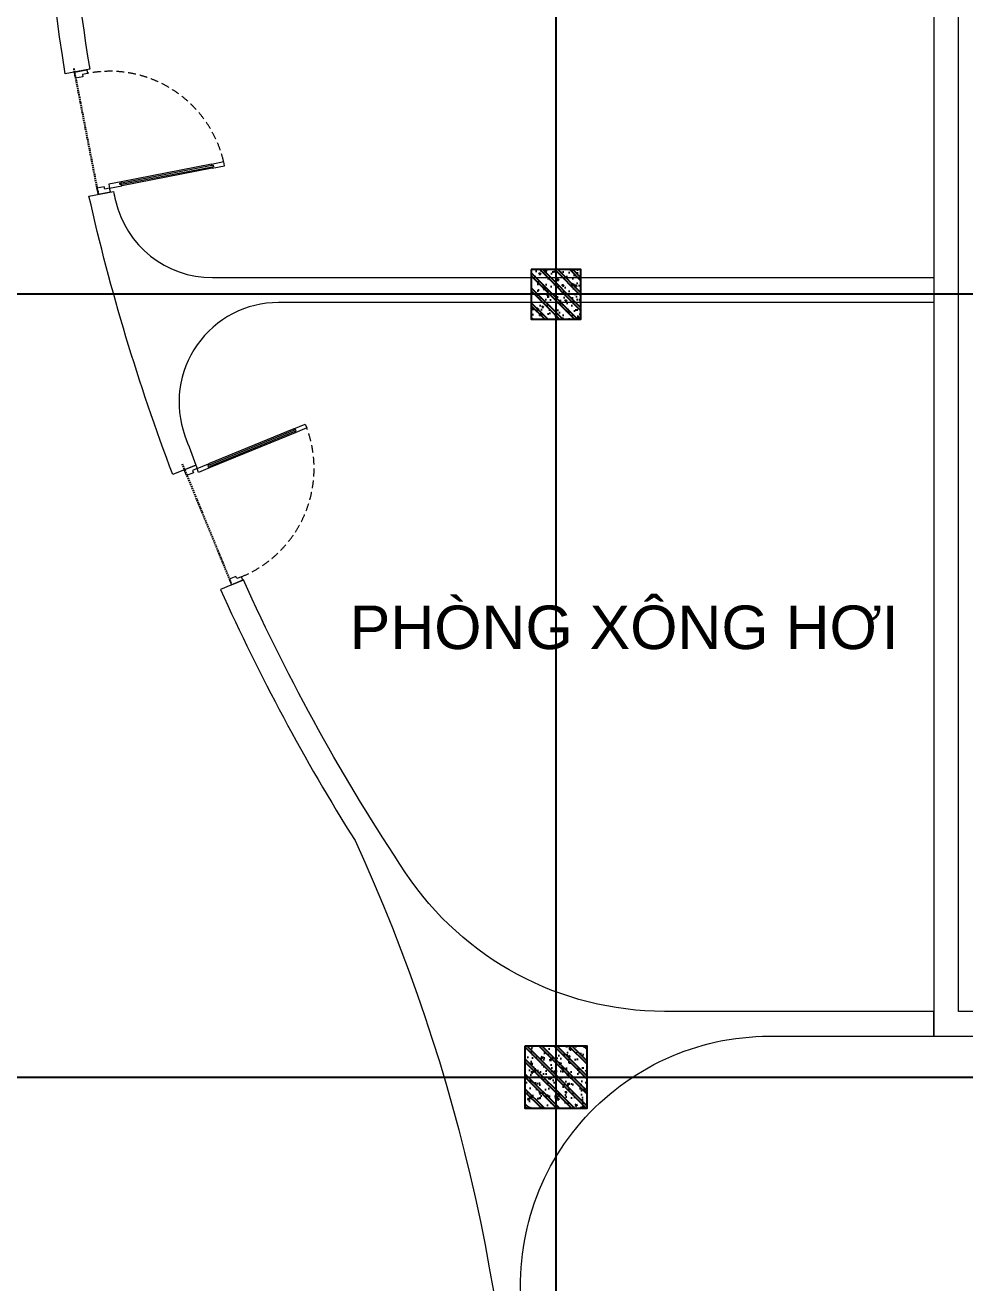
# Model space of a CAD drawing. Header units: millimetres. Extents: x -1030105 to 906887, y -616134 to 1220667.
# Drawn here: x -61758 to -54204, y 528141 to 538255 of the extents above; entities that cross this region are included whole.
import ezdxf
from ezdxf.enums import TextEntityAlignment as Align

# ---------------------------------------------------------------- set-up
doc = ezdxf.new("R2010")
doc.units = ezdxf.units.MM
doc.header["$MEASUREMENT"] = 0
for name, pattern in [('CENTER', [2, 1.25, -0.25, 0.25, -0.25]), ('DASH', [0.35, 0.25, -0.1]), ('HIDDEN', [9.524999999999999, 6.35, -3.175])]:
    doc.linetypes.add(name, pattern=pattern)
for name, color, linetype in [('A-Column', 4, 'Continuous'), ('A-Furniture', 143, 'Continuous'), ('A-Note', 7, 'Continuous'), ('XR-BC-zColumn$0$LBC - BEACH CLUB - 240809 DG Rev$0$DA-WALL-PATT', 8, 'Continuous')]:
    doc.layers.add(name, color=color, linetype=linetype)
doc.layers.add('A-Door', color=33, linetype='Continuous', lineweight=9)
doc.layers.add('A-Wall', color=6, linetype='Continuous', lineweight=9)
doc.styles.add('Arial_Bold', font='arialbd.ttf')
doc.styles.get("Standard").update_dxf_attribs({"font": 'arial.ttf'})
pattern_1 = [(49.99999999999999, (0, 0), (143.4520365201507, -12.55042699651902), [15, -165]), (355, (0, 0), (-27.7502667226, 150.4384267400024), [12, -132]), (100.4514, (11.954336, -1.045868), (115.7018763428043, 137.8879084121907), [12.748038, -140.2284224]), (46.18420000000001, (0, 40), (213.4482097251289, -33.10380286580362), [22.5, -247.5]), (96.6356, (17.787349, 37.2413386), (186.9325411097407, 194.8235741800883), [19.1220576, -210.3426]), (351.1842, (0, 40), (186.9323890267254, 194.8237201850649), [18, -198]), (21, (20, 30), (119.3814104236923, -80.52377813306776), [15, -165]), (326.0000000000001, (20, 30), (48.66306638431634, 145.0300090093706), [12, -132]), (71.4514, (29.9484466, 23.2896788), (168.044525716298, 64.50609934199048), [12.748038, -140.2284224]), (37.50000000000001, (0, 0), (2.431971063458134, 66.5787707662623), [0, -130.4, 0, -134, 0, -132.5]), (7.499999999999999, (0, 0), (52.61390748842972, 78.88234237647205), [0, -76.39999999999999, 0, -127.4, 0, -50.5]), (327.5, (-44.6, 0), (106.7644872344818, -4.510974346875951), [0, -50, 0, -156, 0, -207]), (317.5, (-64.6, 0), (116.6372338684772, 20.02099646646354), [0, -65, 0, -103.6, 0, -147]), (45, (0, 0), (-60.10407640085654, 60.10407640085654), []), (45, (0, 24.5), (-60.10407640085654, 60.10407640085654), [])]

# ---------------------------------------------------------------- blocks, each defined once
blk = doc.blocks.new('FUR')
at = {"layer": 'A-Furniture', "color": 8, "linetype": 'DASH', "ltscale": 50}
for p, q in [((-16671.33269047307, 14610.18809350894), (-16474.55105982127, 13598.22899858933)), ((-15800.5444328365, 11432.04790947621), (-15407.08294984483, 10473.53852698067))]:
    blk.add_line(p, q, dxfattribs=at)
blk = doc.blocks.new('*U1453')
at = {"color": 8}
for p, q in [((-62.68943999952956, 940.0005611120741), (-62.68943999952085, 200.0990500354674)), ((-30.00000000000785, 940), (-29.99999999999913, 200))]:
    blk.add_line(p, q, dxfattribs=at)
at = {"color": 0}
for p, q in [((-52.88260799996407, 939.9009499645344), (-52.88260799995539, 200.0990500354674)), ((-39.80683199968974, 940), (-39.80683199968102, 200))]:
    blk.add_line(p, q, dxfattribs=at)
for points in [[(-39.80683199968976, 952.2585399996022), (-39.80683199968974, 940), (-30.00000000000785, 940), (-30.00000000000784, 1040), (-62.68943999952957, 1040.000000000002), (-62.68943999952956, 939.9009499645344), (-52.88260799996407, 939.9009499645344), (-52.88260799996408, 952.2585399996042)], [(-29.99999999999913, 200), (-39.80683199968102, 200), (-39.806831999681, 187.7414600003976), (-52.88260799995537, 187.7414600003976), (-52.88260799995539, 200.0990500354674), (-62.68943999952085, 200.0990500354674), (-62.68943999952174, 100), (-30.00000000000005, 99.99999999999997)], [(-950, 59.99999999999405), (-950, -6.108209199885477e-12), (-1000, -6.073674970517341e-12), (-1000, 99.9999999999939), (-970, 99.9999999999939), (-970, 59.99999999999407)], [(-50.00000000000006, 60.00000000000001), (-50.00000000000007, -1.502068819294914e-13), (-6.110323993568427e-14, -1.13686837721616e-13), (-4.88843609278971e-14, 100), (-30.00000000000005, 99.99999999999997), (-30.00000000000005, 60.00000000000002)]]:
    blk.add_lwpolyline(points, close=True, dxfattribs=at)
at = {"color": 8, "linetype": 'HIDDEN', "ltscale": 10}
blk.add_arc((-28.72490047830752, 99.48631612752885), 941.2752396885915, 92.30493916825083, 179.9687318670343, dxfattribs=at)
blk = doc.blocks.new('*U1454')
at = {"color": 8}
for p, q in [((30.00000000000795, 940), (29.99999999999914, 200)), ((62.68943999952966, 940.0005611120741), (62.68943999952086, 200.0990500354674))]:
    blk.add_line(p, q, dxfattribs=at)
at = {"color": 0}
for p, q in [((39.80683199968984, 940), (39.80683199968103, 200)), ((52.88260799996416, 939.9009499645344), (52.8826079999554, 200.0990500354674))]:
    blk.add_line(p, q, dxfattribs=at)
for points in [[(39.80683199968986, 952.2585399996022), (39.80683199968984, 940), (30.00000000000795, 940), (30.00000000000795, 1040), (62.68943999952968, 1040.000000000002), (62.68943999952966, 939.9009499645344), (52.88260799996416, 939.9009499645344), (52.88260799996418, 952.2585399996042)], [(29.99999999999914, 200), (39.80683199968103, 200), (39.80683199968101, 187.7414600003976), (52.88260799995538, 187.7414600003976), (52.8826079999554, 200.0990500354674), (62.68943999952086, 200.0990500354674), (62.68943999952174, 100), (30.00000000000005, 99.99999999999997)], [(50.00000000000005, 60), (50.00000000000006, -1.56319401867222e-13), (4.890323993568425e-14, -1.13686837721616e-13), (4.890940080335845e-14, 100), (30.00000000000005, 99.99999999999997), (30.00000000000005, 60.00000000000001)], [(950, 59.99999999999394), (950, -6.22434707870236e-12), (1000, -6.195925369271955e-12), (1000, 99.99999999999378), (970, 99.99999999999379), (970, 59.99999999999395)]]:
    blk.add_lwpolyline(points, close=True, dxfattribs=at)
at = {"color": 8, "linetype": 'HIDDEN', "ltscale": 10}
blk.add_arc((28.72490047830752, 99.48631612752885), 941.2752396885915, 0.0312681329657085, 87.69506083174919, dxfattribs=at)
blk = doc.blocks.new('TƯỜNG NÔI THẤT')
at = {"layer": 'A-Wall'}
for points in [[(35768.4653848181, 30383.70859216468), (35572.16749171635, 30344.79159151053, -0.1448864709334323), (36759.20771499202, 39696.75736667321), (36939.99298607498, 39611.02417513495, 0.06343533919221882), (35766.29346821037, 35633.98385262245, 0.4619742891379706), (36556.04063568682, 34706.31470418675), (42553.98832686519, 34706.31470418687), (42553.98832686519, 34506.31470418687), (36371.3060462245, 34506.31470418687, 0.4013050125342535), (35572.08995053756, 33741.72137580265, 0.051388127624322), (35768.4653848181, 30383.70859216468)], [(36621.69656105676, 27198.7557411918), (36436.61096915603, 27122.77938381385, -0.03524462074137979), (35762.86396148944, 29362.03233862459), (35959.27455080715, 29400.22557805199, 0.001153153940750217), (35976.12082533917, 29326.4422632209, 0.3492474434020316), (36755.63728121479, 28706.31470418675), (42553.98832686519, 28706.31470418687), (42553.98832686519, 28506.31470418687), (37286.78298549048, 28506.31470418745, 0.5199413702090022), (36534.4914286336, 27434.17978639936, 0.003825348982446595), (36621.69656105676, 27198.7557411918)]]:
    blk.add_lwpolyline(points, format="xyb", close=True, dxfattribs=at)
blk.add_lwpolyline([(42553.98832686519, 22805.9787883407), (42553.98832686519, 22605.9787883407), (42553.98832686519, 22805.9787883407), (40388.46153358409, 22805.9787883407, -0.2508798295828715), (38307.73616378012, 23920.12817032507, -0.04107740607603087), (37004.53367484594, 26274.96528608724), (36819.37360372369, 26198.95835542493, 0.03450239646411788), (37901.30745100205, 24180.15227578511, -0.1073586529955206), (39204.30727602067, 18281.45199453062), (39405.17468107796, 18276.46548409609, 0.03507309869997697), (39252.90570143569, 20316.92990022898, -0.4573594548010351), (41231.90816236015, 22605.97878833837), (42553.98832686519, 22605.9787883407)], format="xyb", dxfattribs=at)
at = {"layer": 'A-Door'}
for name, p, rotation in [('*U1453', (35836.42364533049, 29377.20712813106), 280.9697481730238), ('*U1454', (36528.11211680356, 27160.37143016339), 292.3178114821912)]:
    blk.add_blockref(name, p, dxfattribs=dict(at, rotation=rotation))
blk = doc.blocks.new('BỐ TRÍ LAY OUT')
at = {"layer": 'A-Door', "color": 3}
blk.add_blockref('TƯỜNG NÔI THẤT', (-3527.35200127693, 2876.376295813126), dxfattribs=at)
at = {"layer": 'A-Furniture', "color": 3}
blk.add_blockref('FUR', (48783.7433631176, 18654.71482977469), dxfattribs=at)
blk = doc.blocks.new('*U1486')
at = {"color": 8, "linetype": 'CENTER', "ltscale": 500}
blk.add_line((-6392.643045294039, 7811.817619178139), (-6055.4829418041, 7811.817619178139), dxfattribs=at)
at = {"style": 'Arial_Bold'}
blk.add_attdef('TRUC', text='', height=2.5, dxfattribs=at).set_placement((-6401.947800032925, 7811.817619178007), align=Align.MIDDLE_CENTER)
blk = doc.blocks.new('*U1487')
at = {"color": 8, "linetype": 'CENTER', "ltscale": 500}
blk.add_line((-6401.947800033063, 7821.122373916886), (-6401.947800033064, 8224.897619178022), dxfattribs=at)
at = {"style": 'Arial_Bold'}
blk.add_attdef('TRUC', text='', height=2.5, dxfattribs=at).set_placement((-6401.947800032925, 7811.817619178007), align=Align.MIDDLE_CENTER)
blk = doc.blocks.new('TRỤC')
at = {"color": 0, "xscale": 199.9999999999901, "yscale": 199.9999999999901, "zscale": 199.9999999999901}
for name, p in [('*U1487', (1324489.560006559, -1575802.327948784)), ('*U1486', (1270336.330398289, -1530863.52383555)), ('*U1486', (1270336.330398289, -1537162.025534922))]:
    blk.add_blockref(name, p, dxfattribs=at)
blk = doc.blocks.new('TƯỜNG KIẾN TRÚC')
at = {"color": 0, "ltscale": 0.5}
blk.add_lwpolyline([(-397.0358795526117, -6702.138845956651), (-597.0357190593786, -6702.318006836926), (-591.4377943149302, -12810.6166785009), (-9960.95049999957, -12810.61667850101), (-9960.95049999957, -31367.64491585467), (-6805.724438559031, -31367.64491585467), (-6805.724438559031, -36302.9117849191), (-6605.724438559031, -36302.9117849191), (-6605.724438559031, -31167.64491585467), (-9760.95049999957, -31167.64491585467), (-9760.95049999957, -13010.61667850101), (-391.384712809253, -13010.61667850101), (-397.0357190593786, -6702.318006836926)], dxfattribs=at)
blk = doc.blocks.new('KIẾN TRÚC')
h = blk.add_hatch(color=9)
h.dxf.hatch_style = 1
edge = h.paths.add_edge_path(flags=16)
edge.add_line((62281.95049999998, 27412.02927138517), (55232.82389649404, 27412.02927138505))
edge.add_arc((32545.50878812408, 30716.66293956665), 22926.72829924391, 284.53695158247865, 351.7125813344091, ccw=False)
edge.add_line((38300.21700792988, 8523.911784915952), (13217.51784992669, 8523.911784910597))
edge.add_arc((23753.10182550838, 24110.84943410289), 18813.58963585476, 227.7677182561868, 235.9442986410003, ccw=False)
edge.add_arc((7788.819823088517, 12733.3910908635), 4187.039666959467, 236.0590124962323, 322.4360737019827, ccw=False)
edge.add_arc((13873.5970987339, 18503.25729619298), 12505.26566685072, 190.8327360748526, 227.6605687844487, ccw=False)
edge.add_arc((25477.52443721271, 20792.18331255531), 24332.69085544715, 180.6832153365221, 190.991126688788, ccw=False)
edge.add_arc((3282.93561756362, 20557.21277457592), 2137.084471138149, 101.08076224722828, 181.479400931386, ccw=False)
edge.add_line((2872.204064266523, 22654.45611475036), (4986.06665855035, 23013.11448664329))
edge.add_arc((28039.69241930227, 24288.4119512235), 23088.87273861522, 153.2014320220877, 183.1663029992741, ccw=False)
edge.add_arc((10232.26976538847, 40544.64471371844), 6483.106001901682, 182.8401094538115, 244.3962742115525, ccw=False)
edge.add_arc((-6425.00274742386, 39970.86676714511), 10185.26120742048, 1.420812516492314, 26.70695635716553)
edge.add_arc((10590.58143904217, 49414.25633883046), 9292.69259551461, 144.7133172211654, 211.5754885360199, ccw=False)
edge.add_arc((-12326.15115191392, 64090.21360378864), 17935.64217367859, 328.7375359512051, 356.1899532233969)
edge.add_arc((16735.32676788772, 62308.59922571364), 11181.04393981935, 84.1243873636841, 176.9761863570094, ccw=False)
edge.add_arc((20708.98128665387, 99752.52490135818), 26473.21942281876, 263.8653720447036, 288.4869561324928)
edge.add_arc((35667.35201082098, 54479.70646712999), 21207.13938727637, 73.35106851793267, 108.03023985438841, ccw=False)
edge.add_arc((44765.46109434243, 84516.17499720305), 10177.42256554817, 252.7258710955127, 285.7130125077479)
edge.add_arc((49658.99676799333, 68415.98596348311), 6655.601145545619, 49.49953772748103, 108.7311152981473, ccw=False)
edge.add_arc((48035.04809900769, 66009.84854850778), 9545.540963997893, -2.328829575281418, 51.46764420018991, ccw=False)
edge.add_line((57572.70516659174, 65621.96975748474), (49483.50000000001, 65623.9117849106))
edge.add_line((49483.50000000001, 65623.9117849106), (62281.95049999965, 65623.9117849191))
edge.add_line((62281.95049999965, 65623.9117849191), (62281.95049999998, 27412.02927138517))
h.paths.add_polyline_path([(0, 77895.5), (64428.50000000001, 77895.5), (64428.50000000001, -0.577250000089407), (-1.792749999687658, 0.577250000089407)])
at = {"color": 3}
blk.add_blockref('TRỤC', (5188.757962470409, 8718.304113260703), dxfattribs=at)
at = {"layer": 'A-Wall'}
blk.add_blockref('TƯỜNG KIẾN TRÚC', (62285.79396247002, 65615.61311326921), dxfattribs=at)
blk = doc.blocks.new('*U1464')
at = {"layer": 'XR-BC-zColumn$0$LBC - BEACH CLUB - 240809 DG Rev$0$DA-WALL-PATT'}
h = blk.add_hatch(dxfattribs=at)
h.set_pattern_fill('1BT-01', color=256, scale=20, pattern_type=2)
h.set_pattern_definition(pattern_1)
h.paths.add_polyline_path([(6.123233995736766e-15, 0), (500, 0), (500, 500), (6.123233995736766e-15, 500)])
at = {"color": 0}
blk.add_lwpolyline([(6.123233995736766e-15, 0), (500, 0), (500, 500), (6.123233995736766e-15, 500)], close=True, dxfattribs=at).dxf.unprotected_set("ltscale", 0)
blk = doc.blocks.new('*U1465')
at = {"layer": 'XR-BC-zColumn$0$LBC - BEACH CLUB - 240809 DG Rev$0$DA-WALL-PATT'}
h = blk.add_hatch(dxfattribs=at)
h.set_pattern_fill('1BT-01', color=256, scale=20, pattern_type=2)
h.set_pattern_definition(pattern_1)
h.paths.add_polyline_path([(6.123233995736766e-15, 0), (400, 0), (400, 400), (6.123233995736766e-15, 400)])
at = {"color": 0}
blk.add_lwpolyline([(6.123233995736766e-15, 0), (400, 0), (400, 400), (6.123233995736766e-15, 400)], close=True, dxfattribs=at).dxf.unprotected_set("ltscale", 0)
blk = doc.blocks.new('cot ngoai nha tang ham')
at = {"rotation": 270}
blk.add_blockref('*U1465', (-15339.74175656863, -54825.60970710369), dxfattribs=at)
blk = doc.blocks.new('cot tang tren')
at = {"rotation": 270}
blk.add_blockref('*U1464', (54435.46486324631, 82017.95467594499), dxfattribs=at)
at = {"layer": 'A-Column'}
blk.add_blockref('cot ngoai nha tang ham', (69825.38898289204, 143088.5553762205), dxfattribs=at)

msp = doc.modelspace()

# ---------------------------------------------------------------- block references
at = {"color": 3}
for name, p in [('KIẾN TRÚC', (-106778.5, 495876.5)), ('BỐ TRÍ LAY OUT', (-93480.29286311776, 504642.1131132607))]:
    msp.add_blockref(name, p, dxfattribs=at)
at = {"layer": 'A-Column'}
msp.add_blockref('cot tang tren', (-112175.3889829109, 448026.8494373155), dxfattribs=at)

# ---------------------------------------------------------------- texts
at = {"layer": 'A-Note'}
msp.add_text('PHÒNG XÔNG HƠI', height=350, dxfattribs=at).set_placement((-59148.86418179875, 533237.876507709))

doc.saveas('drawing.dxf')
